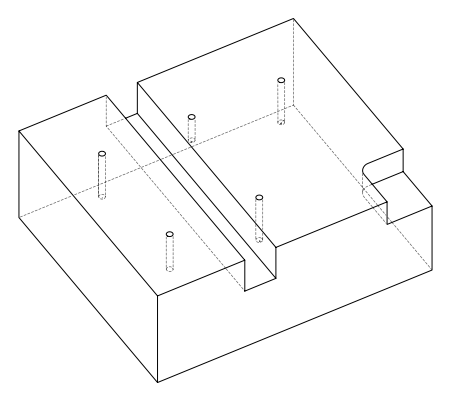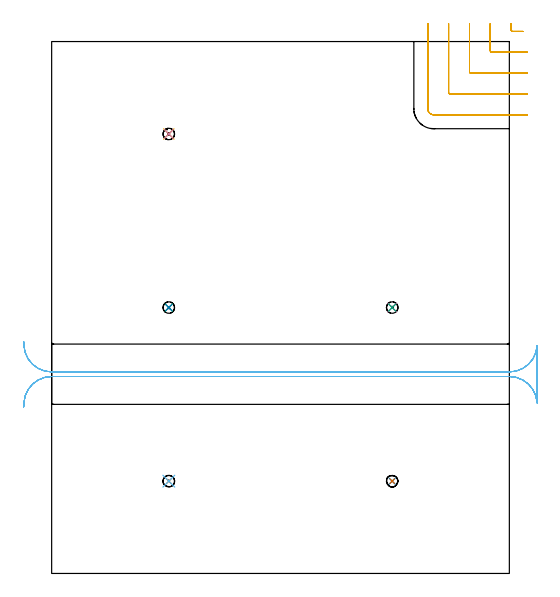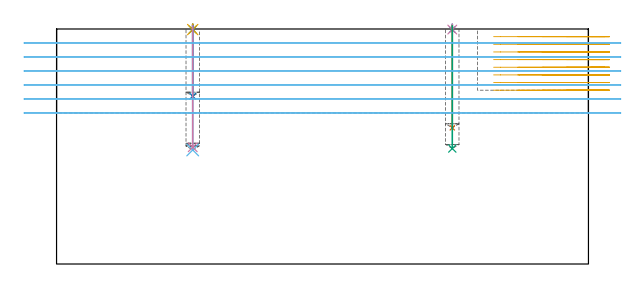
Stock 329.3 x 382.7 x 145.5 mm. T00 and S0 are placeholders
(PLAN: 12 operations, 3 tool changes, 18.6 min)
(1 SPOT_DRILL | STEP1POCKET | NXT0321_9005460120000 | 0.03 min | 1 mm3)
(2 SPOT_DRILL_1 | STEP1POCKET_1 | NXT0321_9005460120000 | 0.03 min | 0 mm3)
(3 SPOT_DRILL_2 | STEP1POCKET_2 | NXT0321_9005460120000 | 0.03 min | 0 mm3)
(4 SPOT_DRILL_3 | STEP1POCKET_3 | NXT0321_9005460120000 | 0.03 min | 1 mm3)
(5 SPOT_DRILL_4 | STEP1POCKET_4 | NXT0321_9005460120000 | 0.03 min | 1 mm3)
(6 DRILL_BLIND_HOLE_INTO_CENTER | STEP1POCKET | UGT0301_478 | 0.31 min | 3939 mm3)
(7 DRILL_BLIND_HOLE_INTO_CENTER_1 | STEP1POCKET_1 | UGT0301_478 | 0.25 min | 3203 mm3)
(8 DRILL_BLIND_HOLE_INTO_CENTER_2 | STEP1POCKET_2 | UGT0301_478 | 0.18 min | 2149 mm3)
(9 DRILL_BLIND_HOLE_INTO_CENTER_3 | STEP1POCKET_3 | UGT0301_478 | 0.31 min | 3891 mm3)
(10 DRILL_BLIND_HOLE_INTO_CENTER_4 | STEP1POCKET_4 | UGT0301_478 | 0.3 min | 3849 mm3)
(11 MILL_CORNER_NOTCH_RECTANGULAR | CORNER_NOTCH_RECTANGULAR | UGT0201_094 | Follow Part, ap 5, ae 75% | 7.04 min | 161608 mm3)
(12 MILL_RECTANGULAR_SLOT | SLOT_RECTANGULAR | UGT0201_019 | Follow Part, ap 10, ae 75% | 10.03 min | 741577 mm3)
(TOOL NXT0321_9005460120000 | NC Spot Drill, 142deg, 12mm, Carbide, Uncoated | D12 PA142 FL30 Z2)
(TOOL UGT0301_478 | Carbide Drill 8.3 mm | D8.3 PA118 FL75 Z2)
(TOOL UGT0201_094 | End mill 20 mm | D20 FL38 Z4)
(TOOL UGT0201_019 | End mill 40 mm | D40 FL63 Z6)
(OP 1 SPOT_DRILL)
G17 G21 G94 G90
T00 M6
G54
G17 G0 G90 X84.3 Y66.4 S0 M3
G43 Z155.5 H0
G94 G81 G98 Z145.143 F250. R148.5
G80
M5
M2
(OP 2 SPOT_DRILL_1)
G17 G21 G94 G90
T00 M6
G54
G17 G0 G90 X245. Y66.4 S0 M3
G43 Z155.5 H0
G94 G81 G98 Z145.143 F250. R148.5
G80
M5
M2
(OP 3 SPOT_DRILL_2)
G17 G21 G94 G90
T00 M6
G54
G17 G0 G90 X84.3 Y191.3 S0 M3
G43 Z155.5 H0
G94 G81 G98 Z145.143 F250. R148.5
G80
M5
M2
(OP 4 SPOT_DRILL_3)
G17 G21 G94 G90
T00 M6
G54
G17 G0 G90 X245. Y191.3 S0 M3
G43 Z155.5 H0
G94 G81 G98 Z145.143 F250. R148.5
G80
M5
M2
(OP 5 SPOT_DRILL_4)
G17 G21 G94 G90
T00 M6
G54
G17 G0 G90 X84.3 Y316.2 S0 M3
G43 Z155.5 H0
G94 G81 G98 Z145.143 F250. R148.5
G80
M5
M2
(OP 6 DRILL_BLIND_HOLE_INTO_CENTER)
G17 G21 G94 G90
T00 M6
G54
G17 G0 G90 X84.3 Y66.4 S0 M3
G43 Z155.5 H0
G94 G81 G98 Z70.6 F250. R147.5
G80
M5
M2
(OP 7 DRILL_BLIND_HOLE_INTO_CENTER_1)
G17 G21 G94 G90
T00 M6
G54
G17 G0 G90 X245. Y66.4 S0 M3
G43 Z155.5 H0
G94 G81 G98 Z84.3 F250. R147.5
G80
M5
M2
(OP 8 DRILL_BLIND_HOLE_INTO_CENTER_2)
G17 G21 G94 G90
T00 M6
G54
G17 G0 G90 X84.3 Y191.3 S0 M3
G43 Z155.5 H0
G94 G81 G98 Z103.9 F250. R147.5
G80
M5
M2
(OP 9 DRILL_BLIND_HOLE_INTO_CENTER_3)
G17 G21 G94 G90
T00 M6
G54
G17 G0 G90 X245. Y191.3 S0 M3
G43 Z155.5 H0
G94 G81 G98 Z71.5 F250. R147.5
G80
M5
M2
(OP 10 DRILL_BLIND_HOLE_INTO_CENTER_4)
G17 G21 G94 G90
T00 M6
G54
G17 G0 G90 X84.3 Y316.2 S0 M3
G43 Z155.5 H0
G94 G81 G98 Z72.3 F250. R147.5
G80
M5
M2
(OP 11 MILL_CORNER_NOTCH_RECTANGULAR)
G17 G21 G94 G90
T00 M6
G54
G17 G0 G90 X330.6 Y395.615 S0 M3
G43 Z155.5 H0
Z140.762
G94 G1 Y392.615 F250.
Y390.994 F500.
G3 X331.594 Y390. R1.
G1 X336.134
X339.134 F250.
G0 Z155.5
X315.6 Y395.7
Z140.762
G1 Y392.7
Y375.995 F500.
G3 X316.595 Y375. R1.
G1 X339.3
X342.3 F250.
G0 Z155.5
X300.6 Y395.7
Z140.762
G1 Y392.7
Y360.995 F500.
G3 X301.595 Y360. R1.
G1 X339.3
X342.3 F250.
G0 Z155.5
X285.6 Y395.7
Z140.762
G1 Y392.7
Y345.995 F500.
G3 X286.595 Y345. R1.
G1 X339.3
X342.3 F250.
G0 Z155.5
X270.6 Y395.7
Z140.762
G1 Y392.7
Y334.3 F500.
G3 X274.9 Y330. R4.3
G1 X339.3
X342.3 F250.
G0 Z155.5
X330.6 Y395.615
Z136.025
G1 Y392.615
Y390.994 F500.
G3 X331.594 Y390. R1.
G1 X336.134
X339.134 F250.
G0 Z155.5
X315.6 Y395.7
Z136.025
G1 Y392.7
Y375.995 F500.
G3 X316.595 Y375. R1.
G1 X339.3
X342.3 F250.
G0 Z155.5
X300.6 Y395.7
Z136.025
G1 Y392.7
Y360.995 F500.
G3 X301.595 Y360. R1.
G1 X339.3
X342.3 F250.
G0 Z155.5
X285.6 Y395.7
Z136.025
G1 Y392.7
Y345.995 F500.
G3 X286.595 Y345. R1.
G1 X339.3
X342.3 F250.
G0 Z155.5
X270.6 Y395.7
Z136.025
G1 Y392.7
Y334.3 F500.
G3 X274.9 Y330. R4.3
G1 X339.3
X342.3 F250.
G0 Z155.5
X330.6 Y395.615
Z131.287
G1 Y392.615
Y390.994 F500.
G3 X331.594 Y390. R1.
G1 X336.134
X339.134 F250.
G0 Z155.5
X315.6 Y395.7
Z131.287
G1 Y392.7
Y375.995 F500.
G3 X316.595 Y375. R1.
G1 X339.3
X342.3 F250.
G0 Z155.5
X300.6 Y395.7
Z131.287
G1 Y392.7
Y360.995 F500.
G3 X301.595 Y360. R1.
G1 X339.3
X342.3 F250.
G0 Z155.5
X285.6 Y395.7
Z131.287
G1 Y392.7
Y345.995 F500.
G3 X286.595 Y345. R1.
G1 X339.3
X342.3 F250.
G0 Z155.5
X270.6 Y395.7
Z131.287
G1 Y392.7
Y334.3 F500.
G3 X274.9 Y330. R4.3
G1 X339.3
X342.3 F250.
G0 Z155.5
X330.6 Y395.615
Z126.55
G1 Y392.615
Y390.994 F500.
G3 X331.594 Y390. R1.
G1 X336.134
X339.134 F250.
G0 Z155.5
X315.6 Y395.7
Z126.55
G1 Y392.7
Y375.995 F500.
G3 X316.595 Y375. R1.
G1 X339.3
X342.3 F250.
G0 Z155.5
X300.6 Y395.7
Z126.55
G1 Y392.7
Y360.995 F500.
G3 X301.595 Y360. R1.
G1 X339.3
X342.3 F250.
G0 Z155.5
X285.6 Y395.7
Z126.55
G1 Y392.7
Y345.995 F500.
G3 X286.595 Y345. R1.
G1 X339.3
X342.3 F250.
G0 Z155.5
X270.6 Y395.7
Z126.55
G1 Y392.7
Y334.3 F500.
G3 X274.9 Y330. R4.3
G1 X339.3
X342.3 F250.
G0 Z155.5
X330.6 Y395.615
Z121.812
G1 Y392.615
Y390.994 F500.
G3 X331.594 Y390. R1.
G1 X336.134
X339.134 F250.
G0 Z155.5
X315.6 Y395.7
Z121.812
G1 Y392.7
Y375.995 F500.
G3 X316.595 Y375. R1.
G1 X339.3
X342.3 F250.
G0 Z155.5
X300.6 Y395.7
Z121.812
G1 Y392.7
Y360.995 F500.
G3 X301.595 Y360. R1.
G1 X339.3
X342.3 F250.
G0 Z155.5
X285.6 Y395.7
Z121.812
G1 Y392.7
Y345.995 F500.
G3 X286.595 Y345. R1.
G1 X339.3
X342.3 F250.
G0 Z155.5
X270.6 Y395.7
Z121.812
G1 Y392.7
Y334.3 F500.
G3 X274.9 Y330. R4.3
G1 X339.3
X342.3 F250.
G0 Z155.5
X330.6 Y395.615
Z117.075
G1 Y392.615
Y390.994 F500.
G3 X331.594 Y390. R1.
G1 X336.134
X339.134 F250.
G0 Z155.5
X315.6 Y395.7
Z117.075
G1 Y392.7
Y375.995 F500.
G3 X316.595 Y375. R1.
G1 X339.3
X342.3 F250.
G0 Z155.5
X300.6 Y395.7
Z117.075
G1 Y392.7
Y360.995 F500.
G3 X301.595 Y360. R1.
G1 X339.3
X342.3 F250.
G0 Z155.5
X285.6 Y395.7
Z117.075
G1 Y392.7
Y345.995 F500.
G3 X286.595 Y345. R1.
G1 X339.3
X342.3 F250.
G0 Z155.5
X270.6 Y395.7
Z117.075
G1 Y392.7
Y334.3 F500.
G3 X274.9 Y330. R4.3
G1 X339.3
X342.3 F250.
G0 Z155.5
X330.6 Y395.615
Z112.337
G1 Y392.615
Y390.994 F500.
G3 X331.594 Y390. R1.
G1 X336.134
X339.134 F250.
G0 Z155.5
X315.6 Y395.7
Z112.337
G1 Y392.7
Y375.995 F500.
G3 X316.595 Y375. R1.
G1 X339.3
X342.3 F250.
G0 Z155.5
X300.6 Y395.7
Z112.337
G1 Y392.7
Y360.995 F500.
G3 X301.595 Y360. R1.
G1 X339.3
X342.3 F250.
G0 Z155.5
X285.6 Y395.7
Z112.337
G1 Y392.7
Y345.995 F500.
G3 X286.595 Y345. R1.
G1 X339.3
X342.3 F250.
G0 Z155.5
X270.6 Y395.7
Z112.337
G1 Y392.7
Y334.3 F500.
G3 X274.9 Y330. R4.3
G1 X339.3
X342.3 F250.
G0 Z155.5
X330.6 Y395.615
Z107.6
G1 Y392.615
Y390.994 F500.
G3 X331.594 Y390. R1.
G1 X336.134
X339.134 F250.
G0 Z155.5
X315.6 Y395.7
Z107.6
G1 Y392.7
Y375.995 F500.
G3 X316.595 Y375. R1.
G1 X339.3
X342.3 F250.
G0 Z155.5
X300.6 Y395.7
Z107.6
G1 Y392.7
Y360.995 F500.
G3 X301.595 Y360. R1.
G1 X339.3
X342.3 F250.
G0 Z155.5
X285.6 Y395.7
Z107.6
G1 Y392.7
Y345.995 F500.
G3 X286.595 Y345. R1.
G1 X339.3
X342.3 F250.
G0 Z155.5
X270.6 Y395.7
Z107.6
G1 Y392.7
Y334.3 F500.
G3 X274.9 Y330. R4.3
G1 X339.3
X342.3 F250.
G0 Z155.5
M5
M2
(OP 12 MILL_RECTANGULAR_SLOT)
G17 G21 G94 G90
T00 M6
G54
G17 G0 G90 X-20.134 Y119.8 S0 M3
G43 Z155.5 H0
Z136.833
G94 G1 X-19.97 Y122.795 F250.
G2 X0. Y141.7 R20. F500.
G1 X329.3
G2 X349.27 Y122.795 R20.
G1 X349.3
Y163.905
X349.27
G2 X329.3 Y145. R20.
G1 X0.
G2 X-19.97 Y163.905 R20.
G1 X-20.134 Y166.9 F250.
G0 Y119.8 Z128.167
G1 X-19.97 Y122.795
G2 X0. Y141.7 R20. F500.
G1 X329.3
G2 X349.27 Y122.795 R20.
G1 X349.3
Y163.905
X349.27
G2 X329.3 Y145. R20.
G1 X0.
G2 X-19.97 Y163.905 R20.
G1 X-20.134 Y166.9 F250.
G0 Y119.8 Z119.5
G1 X-19.97 Y122.795
G2 X0. Y141.7 R20. F500.
G1 X329.3
G2 X349.27 Y122.795 R20.
G1 X349.3
Y163.905
X349.27
G2 X329.3 Y145. R20.
G1 X0.
G2 X-19.97 Y163.905 R20.
G1 X-20.134 Y166.9 F250.
G0 Y119.8 Z110.833
G1 X-19.97 Y122.795
G2 X0. Y141.7 R20. F500.
G1 X329.3
G2 X349.27 Y122.795 R20.
G1 X349.3
Y163.905
X349.27
G2 X329.3 Y145. R20.
G1 X0.
G2 X-19.97 Y163.905 R20.
G1 X-20.134 Y166.9 F250.
G0 Y119.8 Z102.167
G1 X-19.97 Y122.795
G2 X0. Y141.7 R20. F500.
G1 X329.3
G2 X349.27 Y122.795 R20.
G1 X349.3
Y163.905
X349.27
G2 X329.3 Y145. R20.
G1 X0.
G2 X-19.97 Y163.905 R20.
G1 X-20.134 Y166.9 F250.
G0 Y119.8 Z93.5
G1 X-19.97 Y122.795
G2 X0. Y141.7 R20. F500.
G1 X329.3
G2 X349.27 Y122.795 R20.
G1 X349.3
Y163.905
X349.27
G2 X329.3 Y145. R20.
G1 X0.
G2 X-19.97 Y163.905 R20.
G1 X-20.134 Y166.9 F250.
G0 Z155.5
M5
M2
